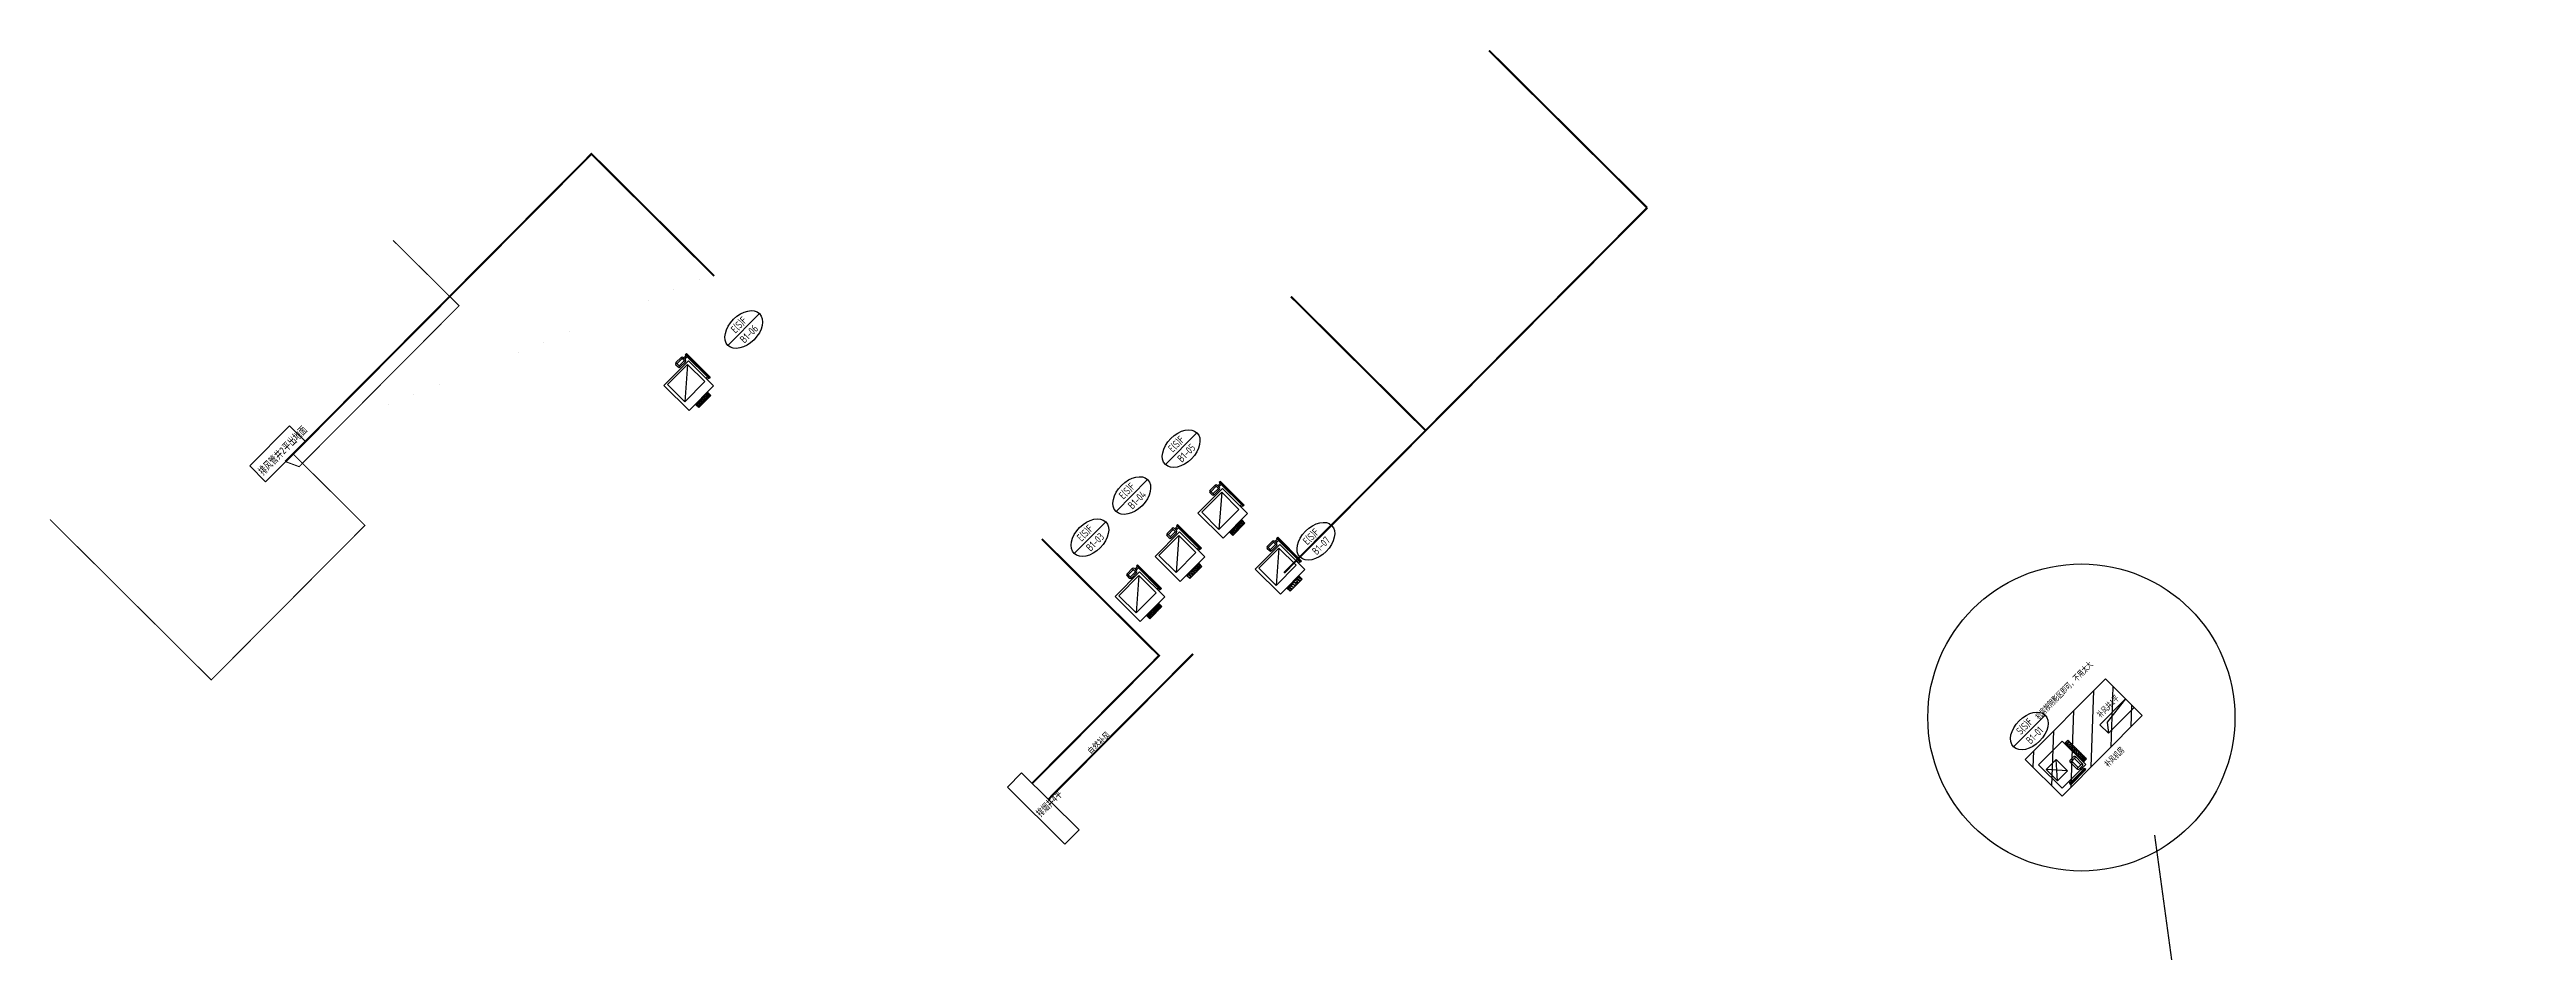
# Model space of a CAD drawing. Extents: x 517634312 to 520012312, y 3499191844 to 3500891844.
# Drawn here: x 518781068 to 518903361, y 3499950710 to 3499995242 of the extents above; entities that cross this region are included whole.
import ezdxf
from ezdxf.enums import TextEntityAlignment as Align

# ---------------------------------------------------------------- set-up
doc = ezdxf.new("R2010")
doc.units = 0
doc.header["$LTSCALE"] = 1000
doc.layers.get('0').update_dxf_attribs({"linetype": 'CONTINUOUS'})
for name, color, linetype in [('C-SHET-SHET', 7, 'CONTINUOUS'), ('H-DIMS-FXEQUP', 7, 'CONTINUOUS'), ('H-DUAL-FBOX', 131, 'CONTINUOUS'), ('H-HOLE', 7, 'CONTINUOUS')]:
    doc.layers.add(name, color=color, linetype=linetype)
doc.layers.add('H-CONA', color=7, linetype='CONTINUOUS', plot=False)
doc.layers.add('H-SUP', color=6, linetype='CONTINUOUS', plot=False)
doc.styles.get("Standard").update_dxf_attribs({"font": '', "width": 0.7})
doc.styles.add('TH-STYLE1', font='', dxfattribs={"width": 0.7})
doc.styles.add('TH-STYLE3', font='tssdeng.shx', dxfattribs={"width": 0.8, "bigfont": 'tssdchn.shx'})
doc.styles.get('Standard').set_extended_font_data('STFangsong')
doc.styles.get('TH-STYLE1').set_extended_font_data('STFangsong')

# ---------------------------------------------------------------- blocks, each defined once
blk = doc.blocks.new('HTFC-28-4')
h = blk.add_hatch()
h.set_pattern_fill('_USER', color=256, scale=100, angle=135, style=0, double=1, pattern_type=0)
h.set_pattern_definition([(135, (466156.28, 506173.53), (-70.710678, -70.710678), []), (225, (466156.28, 506173.53), (70.710678, -70.710678), [])])
h.paths.add_polyline_path([(98830, 24756), (98630, 24756), (98630, 23456), (98830, 23456)])
for p, q in [((98590, 24931), (96940, 24931)), ((96940, 24931), (96940, 23281)), ((97740, 24506), (97040, 24506)), ((97040, 23706), (97040, 24506)), ((97040, 23706), (97740, 24506)), ((97740, 23706), (97040, 24506)), ((97740, 23706), (97740, 24506)), ((98590, 24931), (98590, 23281)), ((98630, 24756), (98590, 24756)), ((98630, 23456), (98630, 24756)), ((98830, 24756), (98630, 24756)), ((98830, 23456), (98830, 24756)), ((98590, 23281), (96940, 23281)), ((97740, 23706), (97040, 23706)), ((97403, 23281), (97403, 23187)), ((97487, 23281), (97487, 23187)), ((98133, 23896), (98133, 23445)), ((98510, 23896), (98133, 23896)), ((98510, 23445), (98133, 23445)), ((98416, 23990), (98227, 23990)), ((98227, 23896), (98227, 23445)), ((98416, 23351), (98227, 23351)), ((98280, 23351), (98280, 23187)), ((98363, 23281), (98280, 23281)), ((98363, 23351), (98363, 23187)), ((98416, 23896), (98416, 23445)), ((98510, 23896), (98510, 23445)), ((98630, 23456), (98590, 23456)), ((98830, 23456), (98630, 23456)), ((98419, 23187), (97369, 23187)), ((97369, 23104), (97369, 23187)), ((98419, 23146), (97369, 23146)), ((98419, 23104), (97369, 23104)), ((98419, 23104), (98419, 23187))]:
    blk.add_line(p, q)
for centre, start, end in [((98227, 23896), 90, 180), ((98227, 23445), 180, 270), ((98416, 23896), 0, 90), ((98416, 23445), 270, 0)]:
    blk.add_arc(centre, 94.2, start, end)
blk = doc.blocks.new('HTFC-30-6')
h = blk.add_hatch()
h.set_pattern_fill('_USER', color=256, scale=100, angle=135, style=0, double=1, pattern_type=0)
h.set_pattern_definition([(135, (482734.1, 498005.92), (-70.710678, -70.710678), []), (225, (482734.1, 498005.92), (70.710678, -70.710678), [])])
h.paths.add_polyline_path([(113808, 16388), (113608, 16388), (113608, 15538), (113808, 15538)])
for p, q in [((113608, 15538), (113608, 16388)), ((113808, 16388), (113608, 16388)), ((113808, 15538), (113808, 16388)), ((113848, 16388), (113808, 16388)), ((115598, 16823), (113848, 16823)), ((113848, 16823), (113848, 15103)), ((115498, 16663), (114298, 16663)), ((114298, 15263), (114298, 16663)), ((115498, 15263), (114298, 16663)), ((115498, 15263), (115498, 16663)), ((115598, 15103), (115598, 16823)), ((113808, 15538), (113608, 15538)), ((113848, 15538), (113808, 15538)), ((115598, 15103), (113848, 15103)), ((115918, 15009), (114258, 15009)), ((114258, 14926), (114258, 15009)), ((115918, 14967), (114258, 14967)), ((115918, 14926), (114258, 14926)), ((114292, 15103), (114292, 15009)), ((115498, 15263), (114298, 15263)), ((114376, 15103), (114376, 15009)), ((115670, 15609), (115670, 15248)), ((115972, 15609), (115670, 15609)), ((115972, 15248), (115670, 15248)), ((115896, 15684), (115746, 15684)), ((115746, 15609), (115746, 15248)), ((115896, 15173), (115746, 15173)), ((115779, 15173), (115779, 15009)), ((115863, 15103), (115779, 15103)), ((115863, 15173), (115863, 15009)), ((115896, 15609), (115896, 15248)), ((115918, 14926), (115918, 15009)), ((115972, 15609), (115972, 15248))]:
    blk.add_line(p, q)
for centre, start, end in [((115746, 15609), 90, 180), ((115746, 15248), 180, 270), ((115896, 15609), 0, 90), ((115896, 15248), 270, 0)]:
    blk.add_arc(centre, 75.3, start, end)

msp = doc.modelspace()

# ---------------------------------------------------------------- hatches: boundary and pattern name
at = {"layer": 'H-CONA'}
h = msp.add_hatch(dxfattribs=at)
h.set_pattern_fill('ANSI31', color=6, scale=300, angle=42.992231787)
h.set_pattern_definition([(87.99223, (520145696.3, 3501102769.3), (-951.91525, 33.37083), [])])
h.paths.add_polyline_path([(518880436.191, 3499958378.9353), (518878613.6886, 3499960191.7246), (518882569.6988, 3499964169.8955), (518884392.2012, 3499962357.1063)])

# ---------------------------------------------------------------- linework, layer by layer
at = {"layer": 'C-SHET-SHET', "color": 3, "const_width": 100}
for points in [[(518852142.0786, 3499995191.7501), (518859947.604, 3499987428.9641)], [(518859947.604, 3499987428.9641), (518842017.4264, 3499969400.069)], [(518849010.8796, 3499976432.0258), (518842362.5163, 3499983043.986)], [(518830059.8504, 3499971074.9114), (518835850.2689, 3499965316.1984), (518829588.693, 3499959014.6014)]]:
    msp.add_lwpolyline(points, dxfattribs=at)
at = {"layer": 'C-SHET-SHET', "color": 6, "const_width": 100}
for points in [[(518792717.1601, 3499974896.26), (518807824.6913, 3499990086.9682), (518813879.8197, 3499984064.9948)], [(518830387.043, 3499958221.3216), (518837531.0863, 3499965404.6976)]]:
    msp.add_lwpolyline(points, dxfattribs=at)
at = {"layer": 'C-SHET-SHET'}
msp.add_lwpolyline([(518792923.3934, 3499976665.3002), (518793704.2173, 3499975888.7516), (518791730.1029, 3499973903.7684), (518790949.279, 3499974680.3169)], close=True, dxfattribs=at)
at = {"layer": 'H-CONA', "color": 6}
msp.add_line((518885001.368, 3499956444.9454), (518903360.8598, 3499821130.3274), dxfattribs=at)
at = {"layer": 'H-CONA', "color": 6, "const_width": 0.1}
msp.add_lwpolyline([(518814903.8962, 3499984590.1258), (518793121.6319, 3499975821.1294), (518794946.574, 3499975176.1391)], dxfattribs=at)
at = {"layer": 'H-CONA'}
msp.add_lwpolyline([(518880436.191, 3499958378.9353), (518878613.6886, 3499960191.7246), (518882569.6988, 3499964169.8955), (518884392.2012, 3499962357.1063)], close=True, dxfattribs=at)
at = {"layer": 'H-CONA', "color": 6}
msp.add_circle((518881387.0865, 3499962261.7201), 7582.1953, dxfattribs=at)
at = {"layer": 'H-DIMS-FXEQUP', "color": 7}
for p, q in [((518816123.9086, 3499982202.3249), (518814564.6141, 3499980634.4454)), ((518837718.6032, 3499976319.3949), (518836159.3086, 3499974751.5154)), ((518835282.3857, 3499974004.7509), (518833723.0911, 3499972436.8714)), ((518833213.0851, 3499971924.0574), (518831653.7905, 3499970356.1779)), ((518844368.9284, 3499971747.5002), (518842809.6338, 3499970179.6207)), ((518879598.1176, 3499962382.4354), (518878038.8231, 3499960814.5559))]:
    msp.add_line(p, q, dxfattribs=at)
for centre in [(518815344.2614, 3499981418.3852), (518836938.9559, 3499975535.4552), (518834502.7384, 3499973220.8111), (518832433.4378, 3499971140.1177), (518843589.2811, 3499970963.5605), (518878818.4703, 3499961598.4956)]:
    msp.add_ellipse(centre, major_axis=(-779.6473, -783.9398), ratio=0.6454190175, dxfattribs=at)
at = {"layer": 'H-HOLE'}
for p, q in [((518883562.1601, 3499963181.686), (518882655.7606, 3499962029.0888)), ((518882655.7606, 3499962029.0888), (518882719.3201, 3499961483.3385))]:
    msp.add_line(p, q, dxfattribs=at)
for points in [[(518883563.1862, 3499963182.7178), (518882293.8929, 3499961906.4362), (518882719.3201, 3499961483.3385), (518883988.6134, 3499962759.62)], [(518829063.4144, 3499959536.544), (518831900.8373, 3499956717.1414), (518831195.9866, 3499956007.7856), (518828358.5637, 3499958827.1882)]]:
    msp.add_lwpolyline(points, close=True, dxfattribs=at)
at = {"layer": 'H-SUP', "color": 3, "const_width": 50}
for points in [[(518798029.9637, 3499985817.7906), (518801290.1712, 3499982592.1771), (518793389.207, 3499974647.7128), (518792717.1601, 3499974896.26)], [(518781093.0702, 3499972034.0289), (518789052.8129, 3499964117.87), (518796640.7185, 3499971747.552), (518793093.8379, 3499975275.0117)]]:
    msp.add_lwpolyline(points, dxfattribs=at)

# ---------------------------------------------------------------- block references
at = {"layer": 'H-DUAL-FBOX'}
for name, p, rotation in [('HTFC-30-6', (518905229.5569, 3499909070.9447), 135.1572922630623), ('HTFC-30-6', (518931596.5567, 3499902762.1592), 135.1572922630623), ('HTFC-30-6', (518929477.5097, 3499900629.5683), 135.1572922630623), ('HTFC-30-6', (518934423.1701, 3499900000.1607), 135.1572922630623), ('HTFC-30-6', (518927503.0535, 3499898644.2414), 135.1572922630623), ('HTFC-28-4', (518828618.4102, 3499873593.8994), 45.17825521573337)]:
    msp.add_blockref(name, p, dxfattribs=dict(at, rotation=rotation))

# ---------------------------------------------------------------- texts
at = {"layer": 'H-CONA', "attachment_point": 1, "rotation": 45.157292263, "style": 'TH-STYLE1'}
for s, width, insert, char_height in [('排风管井2平出地面', 5295.832619, (518791335.5331, 3499974463.9088), 375), ('机房按阴影区即可，不用太大', 4099.812655, (518879070.1642, 3499962355.4223), 300), ('补风井1平', 2907.221078, (518882122.0676, 3499962444.0205), 300), ('补风机房', 2907.221078, (518882496.3426, 3499960006.6258), 300)]:
    msp.add_mtext_dynamic_manual_height_columns(s, width=width, gutter_width=32731.049, heights=[0], dxfattribs=dict(at, insert=insert, char_height=char_height))
at = {"layer": 'H-DIMS-FXEQUP', "color": 7, "style": 'TH-STYLE3', "width": 0.8}
for s, p in [('E(S)F', (518815101.6778, 3499981648.3668)), ('E(S)F', (518836696.3723, 3499975765.4368)), ('E(S)F', (518834260.1548, 3499973450.7927)), ('E(S)F', (518832190.8542, 3499971370.0993)), ('E(S)F', (518843346.6975, 3499971193.5421)), ('S(S)F', (518878575.8867, 3499961828.4772))]:
    msp.add_text(s, height=375, rotation=45.157295392, dxfattribs=at).set_placement(p, align=Align.MIDDLE)
for s, p in [('B1-06', (518815732.9609, 3499981070.6815)), ('B1-05', (518837327.6554, 3499975187.7514)), ('B1-04', (518834891.4379, 3499972873.1074)), ('B1-03', (518832822.1373, 3499970792.4139)), ('B1-07', (518843977.9806, 3499970615.8567)), ('B1-01', (518879207.1699, 3499961250.7919))]:
    msp.add_text(s, height=375, rotation=45.157295392, dxfattribs=at).set_placement(p, align=Align.CENTER)
at = {"layer": 'H-SUP', "char_height": 350, "attachment_point": 1, "rotation": 45.157292263}
for s, insert in [('自然补风', (518832287.3593, 3499960621.9587)), ('排烟井4平', (518829748.8919, 3499957579.6571))]:
    msp.add_mtext_dynamic_manual_height_columns(s, width=3226.108805, gutter_width=1750, heights=[0], dxfattribs=dict(at, insert=insert))

doc.saveas('drawing.dxf')
